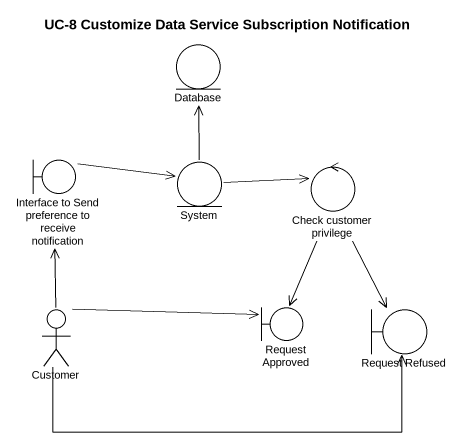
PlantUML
@startuml
title UC-8 Customize Data Service Subscription Notification
entity "Database" as Database_
boundary "Interface to Send preference to receive notification" as Interface_to_Send
entity System
control "Check customer privilege" as Check_customer_privilege
actor Customer
boundary "Request Approved" as Request_Approved
boundary "Request Refused" as Request_Refused
Interface_to_Send -right-> System
System -up-> Database_
System -right-> Check_customer_privilege
Check_customer_privilege --> Request_Approved
Check_customer_privilege --> Request_Refused
Customer -up-> Interface_to_Send
Customer -right-> Request_Approved
Customer -right-> Request_Refused
@enduml
